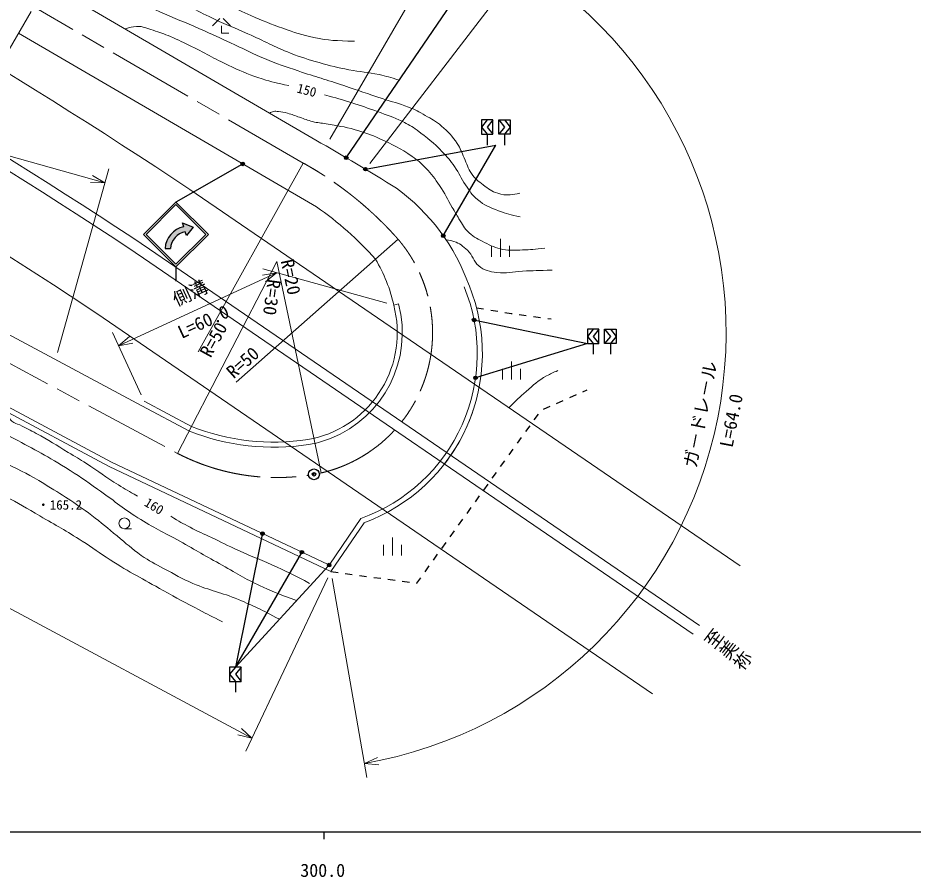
# Model space of a CAD drawing. Units: millimetres, scale not verified. Extents: x 40000 to 680000, y 20000 to 380000.
# Drawn here: x 325511 to 449845, y 198715 to 318090 of the extents above; entities that cross this region are included whole.
import ezdxf
from ezdxf.enums import TextEntityAlignment as Align

# ---------------------------------------------------------------- set-up
doc = ezdxf.new("R2010")
doc.units = ezdxf.units.MM
doc.header["$LTSCALE"] = 1000
doc.header["$PDMODE"] = 32
doc.header["$PDSIZE"] = 500
doc.linetypes.add('CHAIN', pattern=[18.5, 12, -1.5, 3.5, -1.5])
for name, color, linetype, lineweight in [('S-BGD-RSTR', 7, 'Continuous', 13), ('S-BMK', 2, 'CHAIN', 13), ('S-BMK-SRVR', 3, 'Continuous', 25), ('S-STR-HTXT', 7, 'Continuous', 13), ('S-STR-STRC', 7, 'Continuous', 25), ('S-TTL-BAND', 7, 'Continuous', 25)]:
    doc.layers.add(name, color=color, linetype=linetype, lineweight=lineweight)
doc.styles.add('@ＭＳ ゴシック', font='')
doc.styles.add('ＭＳ ゴシック', font='')
doc.styles.get('@ＭＳ ゴシック').set_extended_font_data('@MS Gothic')
doc.styles.get('ＭＳ ゴシック').set_extended_font_data('MS Gothic')

msp = doc.modelspace()

# ---------------------------------------------------------------- hatches: boundary and pattern name
at = {"layer": 'S-STR-STRC'}
msp.add_hatch(color=256, dxfattribs=at).paths.add_polyline_path([(348538, 289080), (348372, 289599), (349842, 289035), (348930, 287851), (348764, 288370), (348720, 288361), (348676, 288351), (348632, 288340), (348588, 288329), (348545, 288317), (348502, 288304), (348459, 288290), (348416, 288276), (348374, 288261), (348331, 288245), (348289, 288228), (348248, 288211), (348206, 288192), (348165, 288174), (348125, 288154), (348084, 288134), (348044, 288113), (348005, 288091), (347966, 288069), (347927, 288046), (347888, 288022), (347850, 287998), (347813, 287973), (347776, 287947), (347739, 287921), (347703, 287894), (347667, 287866), (347632, 287838), (347597, 287809), (347563, 287780), (347529, 287750), (347496, 287719), (347463, 287688), (347431, 287656), (347400, 287624), (347369, 287591), (347338, 287558), (347309, 287524), (347279, 287490), (347251, 287455), (347223, 287419), (347195, 287383), (347169, 287347), (347143, 287310), (347117, 287273), (347092, 287235), (347068, 287197), (347045, 287159), (347022, 287120), (347000, 287080), (346978, 287041), (346958, 287001), (346938, 286960), (346918, 286919), (346900, 286878), (346882, 286837), (346865, 286795), (346848, 286753), (346833, 286711), (346818, 286668), (346804, 286625), (346790, 286582), (346777, 286539), (346766, 286495), (346754, 286452), (346744, 286408), (346734, 286364), (346725, 286319), (346717, 286275), (346710, 286231), (346703, 286186), (346698, 286141), (346693, 286096), (346689, 286051), (346688, 286047), (345945, 286048), (345948, 286087), (345953, 286145), (345958, 286203), (345965, 286260), (345973, 286318), (345982, 286375), (345992, 286432), (346003, 286489), (346015, 286546), (346028, 286603), (346042, 286659), (346057, 286715), (346073, 286771), (346090, 286827), (346108, 286882), (346126, 286937), (346146, 286992), (346167, 287046), (346188, 287100), (346211, 287153), (346234, 287206), (346259, 287259), (346284, 287311), (346310, 287363), (346338, 287414), (346366, 287465), (346395, 287516), (346424, 287565), (346455, 287615), (346486, 287664), (346519, 287712), (346552, 287759), (346586, 287806), (346621, 287853), (346657, 287899), (346693, 287944), (346730, 287988), (346768, 288032), (346807, 288076), (346846, 288118), (346887, 288160), (346928, 288201), (346969, 288242), (347012, 288281), (347055, 288320), (347099, 288358), (347143, 288396), (347188, 288433), (347234, 288468), (347280, 288503), (347327, 288538), (347374, 288571), (347422, 288604), (347471, 288635), (347520, 288666), (347570, 288696), (347620, 288725), (347671, 288754), (347722, 288781), (347774, 288808), (347826, 288833), (347878, 288858), (347931, 288881), (347985, 288904), (348039, 288926), (348093, 288947), (348147, 288967), (348202, 288986), (348257, 289004), (348313, 289021), (348369, 289037), (348425, 289053), (348481, 289067)])

# ---------------------------------------------------------------- linework, layer by layer
at = {"layer": 'S-BGD-RSTR', "lineweight": 18}
for p, q in [((366900, 301115), (329600, 322873)), ((366978, 291836), (325586, 315953)), ((365131, 297928), (350566, 271701)), ((425806, 241940), (349403, 294249)), ((378319, 287331), (355842, 267462)), ((420157, 233688), (343805, 285962)), ((419310, 232451), (342966, 284719)), ((347692, 257579), (361469, 284228)), ((367611, 254864), (361469, 284228)), ((378389, 278355), (377712, 278177)), ((413660, 224199), (337368, 276433)), ((320679, 276019), (342733, 264206)), ((338200, 255743), (317925, 266603)), ((338515, 256369), (318506, 267086)), ((342733, 264206), (349327, 260674)), ((343063, 264823), (349621, 261310)), ((365786, 259502), (366507, 259636)), ((365891, 258810), (366665, 258954)), ((338515, 256369), (368607, 242132)), ((338200, 255743), (368984, 241179)), ((373150, 248538), (368827, 242192)), ((373601, 247957), (368984, 241179))]:
    msp.add_line(p, q, dxfattribs=at)
at = {"layer": 'S-BGD-RSTR'}
for p, q in [((353542, 317989), (352542, 316989)), ((354042, 317989), (355042, 316989)), ((353792, 316989), (353792, 315989)), ((353792, 315989), (354792, 315989)), ((392554, 284909), (392554, 287409)), ((391304, 284909), (391304, 286409)), ((393804, 284909), (393804, 286409)), ((394064, 267854), (394064, 270354)), ((392814, 267854), (392814, 269354)), ((395314, 267854), (395314, 269354)), ((340297, 247119), (341297, 247119)), ((377560, 243379), (377560, 245879)), ((376310, 243379), (376310, 244879)), ((378810, 243379), (378810, 244879))]:
    msp.add_line(p, q, dxfattribs=at)
at = {"layer": 'S-BGD-RSTR', "lineweight": 25}
for p, q in [((389203, 277816), (390190, 277653)), ((391176, 277490), (392163, 277327)), ((393150, 277164), (394029, 277019)), ((394029, 277019), (394137, 277004)), ((395128, 276873), (396119, 276742)), ((397111, 276611), (398102, 276480)), ((399094, 276348), (399593, 276282)), ((403992, 266154), (404598, 266422)), ((400334, 264538), (401248, 264942)), ((402163, 265346), (403078, 265750)), ((398504, 263729), (399419, 264133)), ((397225, 262244), (397808, 263056)), ((396058, 260619), (396642, 261431)), ((394891, 258995), (395475, 259807)), ((393725, 257370), (394308, 258183)), ((392558, 255746), (393141, 256558)), ((391391, 254122), (391975, 254934)), ((390224, 252497), (390808, 253309)), ((389058, 250873), (389641, 251685)), ((387891, 249248), (388474, 250061)), ((386724, 247624), (387308, 248436)), ((385557, 246000), (386141, 246812)), ((384391, 244375), (384974, 245187)), ((383224, 242751), (383807, 243563)), ((382057, 241126), (382641, 241939)), ((368984, 241179), (369975, 241043)), ((370966, 240907), (371956, 240771)), ((372947, 240634), (373938, 240498)), ((374928, 240362), (375919, 240225)), ((376910, 240089), (377900, 239953)), ((380916, 239538), (381474, 240314)), ((378891, 239816), (379882, 239680)), ((380872, 239544), (380916, 239538))]:
    msp.add_line(p, q, dxfattribs=at)
at = {"layer": 'S-BGD-RSTR'}
msp.add_circle((340297, 247869), 750, dxfattribs=at)
at = {"layer": 'S-BGD-RSTR', "lineweight": 18}
for centre, radius, start, end in [((-89216, -363731), 790775, 56.31196, 62.88916), ((-89216, -363731), 780775, 56.31649, 62.88916), ((-89216, -363731), 779275, 56.31717, 62.88916), ((-89216, -363731), 769275, 56.3218, 62.88916), ((189305, -8671), 357081, 58.08376, 60.17502), ((361239, 271332), 28587, 19.59509, 53.89111), ((340857, 254215), 45800, 41.47606, 55.22683), ((357282, 273726), 20910, 12.29244, 31.17356), ((364966, 271475), 24353, 289.63527, 22.36248), ((364966, 271475), 25053, 290.07684, 22.18045), ((363105, 274348), 15100, 283.01947, 14.69137), ((363105, 274348), 15800, 291.61371, 14.69137), ((365516, 271185), 24440, 322.29251, 342.00411), ((361077, 290572), 31424, 248.6193, 278.61839), ((361077, 290572), 32124, 248.54475, 278.61839), ((363105, 274348), 15800, 283.01947, 291.61371), ((361469, 284228), 30000, 281.33466, 281.81217)]:
    msp.add_arc(centre, radius, start, end, dxfattribs=at)
for points, knots in [([(339228, 332815), (338842, 332224), (338711, 331907), (338553, 331266), (338279, 330155), (338533, 329430), (338950, 328365), (339288, 327503), (340011, 327374), (340778, 326855), (342757, 325517), (344044, 325058), (346182, 323994), (348370, 322905), (349619, 322343), (351825, 321292), (354182, 320169), (355473, 319476), (357865, 318431), (359582, 317680), (360546, 317256), (362316, 316643), (363967, 316070), (364897, 315732), (366607, 315371), (368773, 314913), (369648, 314929), (372250, 314854)], [0, 0, 0, 0, 1, 1, 1, 2, 2, 2, 3, 3, 3, 4, 4, 4, 5, 5, 5, 6, 6, 6, 7, 7, 7, 8, 8, 8, 9, 9, 9, 9]), ([(378463, 309451), (377155, 309851), (376769, 309951), (375667, 310205), (374058, 310576), (373115, 310562), (371495, 310881), (369866, 311201), (368956, 311411), (367362, 311874), (365793, 312330), (364909, 312586), (363388, 313185), (361023, 314118), (359787, 314847), (357468, 315888), (355363, 316832), (354138, 317263), (352063, 318272), (350883, 318845), (350255, 319231), (349083, 319821), (346517, 321115), (345024, 321728), (342447, 323000), (340418, 324002), (339280, 324562), (337281, 325623), (336275, 326158), (335776, 326584), (334738, 327054), (333892, 327437), (333567, 327554), (332514, 327898)], [0, 0, 0, 0, 1, 1, 1, 2, 2, 2, 3, 3, 3, 4, 4, 4, 5, 5, 5, 6, 6, 6, 7, 7, 7, 8, 8, 8, 9, 9, 9, 10, 10, 10, 11, 11, 11, 11]), ([(331311, 325823), (332951, 324839), (333414, 324584), (334786, 323834), (337232, 322497), (338671, 321879), (341195, 320697), (342995, 319853), (344033, 319448), (345856, 318657), (348022, 317719), (349254, 317236), (351414, 316282), (353076, 315548), (353999, 315117), (355649, 314355), (357255, 313613), (358112, 313100), (359750, 312428), (361558, 311685), (362606, 311358), (364455, 310725), (366909, 309884), (368313, 309501), (370775, 308686), (372864, 307994), (374017, 307556), (376108, 306870), (377531, 306404), (378369, 306258), (379761, 305705), (380706, 305329), (381211, 305051), (382091, 304540), (382998, 304013), (383545, 303754), (384332, 303061), (385290, 302218), (385828, 301708), (386528, 300641), (387002, 299917), (387124, 299430), (387492, 298646), (387893, 297792), (387958, 297223), (388500, 296450), (389008, 295725), (389435, 295422), (390136, 294882), (390856, 294326), (391285, 293990), (392153, 293716), (392808, 293510), (393215, 293472), (393901, 293515), (394433, 293548), (394657, 293596), (395245, 293761)], [0, 0, 0, 0, 1, 1, 1, 2, 2, 2, 3, 3, 3, 4, 4, 4, 5, 5, 5, 6, 6, 6, 7, 7, 7, 8, 8, 8, 9, 9, 9, 10, 10, 10, 11, 11, 11, 12, 12, 12, 13, 13, 13, 14, 14, 14, 15, 15, 15, 16, 16, 16, 17, 17, 17, 18, 18, 18, 19, 19, 19, 19]), ([(363155, 308684), (361403, 309044), (360873, 309168), (359447, 309611), (357747, 310140), (356829, 310551), (355210, 311291), (352990, 312305), (351831, 313046), (349637, 314116), (348498, 314671), (347872, 315014), (346698, 315490), (345771, 315866), (345254, 316093), (344293, 316368), (343409, 316620), (342919, 316959), (342002, 316902), (341378, 316864), (341082, 316792), (340441, 316549)], [0, 0, 0, 0, 1, 1, 1, 2, 2, 2, 3, 3, 3, 4, 4, 4, 5, 5, 5, 6, 6, 6, 7, 7, 7, 7]), ([(395291, 290449), (393891, 290736), (393413, 290841), (392275, 291289), (391065, 291765), (390329, 292014), (389336, 292854), (388559, 293511), (388271, 294038), (387694, 294877), (387036, 295836), (386826, 296475), (386168, 297434), (385574, 298298), (385173, 298737), (384450, 299496), (383216, 300789), (382404, 301398), (380976, 302473), (380215, 303046), (379731, 303291), (378881, 303721), (377605, 304365), (376819, 304573), (375475, 305063), (374044, 305584), (373235, 305859), (371784, 306321), (370360, 306774), (369888, 306907), (368116, 307408)], [0, 0, 0, 0, 1, 1, 1, 2, 2, 2, 3, 3, 3, 4, 4, 4, 5, 5, 5, 6, 6, 6, 7, 7, 7, 8, 8, 8, 9, 9, 9, 10, 10, 10, 10]), ([(398688, 286089), (397231, 285925), (396803, 285870), (395588, 285847), (394519, 285827), (393903, 285731), (392851, 285928), (391809, 286123), (391266, 286424), (390315, 286894), (389435, 287329), (388912, 287566), (388182, 288222), (387477, 288855), (387284, 289397), (386773, 290195), (386389, 290794), (386208, 291151), (385847, 291765), (385154, 292943), (384837, 293648), (384076, 294784), (383409, 295779), (383002, 296323), (382184, 297199), (381507, 297924), (381059, 298272), (380252, 298849), (378632, 300008), (377583, 300452), (375784, 301305), (374498, 301914), (373723, 302139), (372362, 302553), (370828, 303019), (369913, 303065), (368337, 303358), (367600, 303494), (367175, 303509), (366445, 303680), (365718, 303849), (365341, 304048), (364633, 304284), (363973, 304504), (363618, 304679), (362942, 304847), (362461, 304967), (362189, 305046), (361695, 305089), (361425, 305112), (361265, 305154), (361001, 305095), (360779, 305044), (360682, 304996), (360462, 304870)], [0, 0, 0, 0, 1, 1, 1, 2, 2, 2, 3, 3, 3, 4, 4, 4, 5, 5, 5, 6, 6, 6, 7, 7, 7, 8, 8, 8, 9, 9, 9, 10, 10, 10, 11, 11, 11, 12, 12, 12, 13, 13, 13, 14, 14, 14, 15, 15, 15, 16, 16, 16, 17, 17, 17, 18, 18, 18, 18]), ([(399730, 283038), (397722, 282990), (397201, 282980), (395581, 282906), (394192, 282844), (393403, 282516), (392026, 282709), (390994, 282853), (390326, 282967), (389523, 283631), (388714, 284299), (388725, 285104), (387943, 285804), (387290, 286388), (386904, 286772), (386068, 287035), (385655, 287165), (385464, 287216), (384981, 287256)], [0, 0, 0, 0, 1, 1, 1, 2, 2, 2, 3, 3, 3, 4, 4, 4, 5, 5, 5, 6, 6, 6, 6]), ([(249637, 280305), (249818, 279955), (249937, 279787), (250226, 279549), (250647, 279203), (251019, 279200), (251561, 279142), (252573, 279035), (253149, 279147), (254166, 279175), (255737, 279218), (256617, 279267), (258188, 279322), (260267, 279394), (261431, 279487), (263512, 279501), (264720, 279508), (265406, 279615), (266605, 279468), (268655, 279217), (269773, 278872), (271782, 278394), (273778, 277918), (274890, 277622), (276862, 277058), (278641, 276550), (279643, 276274), (281388, 275658), (283128, 275045), (284047, 274553), (285784, 273932), (288072, 273115), (289425, 272868), (291710, 272044), (293617, 271356), (294684, 270961), (296530, 270123), (298259, 269337), (299286, 268972), (300860, 267908), (302785, 266609), (303793, 265756), (305452, 264131), (306631, 262976), (307041, 262096), (308187, 260908), (309024, 260039), (309516, 259566), (310466, 258824), (311784, 257794), (312592, 257301), (314048, 256479), (315782, 255501), (316825, 255088), (318607, 254200), (320602, 253205), (321754, 252715), (323719, 251660), (325641, 250628), (326687, 249992), (328571, 248892), (330871, 247549), (332190, 246846), (334432, 245408), (335967, 244424), (336767, 243780), (338307, 242803), (341121, 241017), (342790, 240167), (345698, 238537), (347630, 237455), (348717, 236858), (350680, 235835), (351947, 235175), (352355, 234964), (353937, 234174)], [0, 0, 0, 0, 1, 1, 1, 2, 2, 2, 3, 3, 3, 4, 4, 4, 5, 5, 5, 6, 6, 6, 7, 7, 7, 8, 8, 8, 9, 9, 9, 10, 10, 10, 11, 11, 11, 12, 12, 12, 13, 13, 13, 14, 14, 14, 15, 15, 15, 16, 16, 16, 17, 17, 17, 18, 18, 18, 19, 19, 19, 20, 20, 20, 21, 21, 21, 22, 22, 22, 23, 23, 23, 24, 24, 24, 25, 25, 25, 25]), ([(278227, 280721), (278522, 280337), (278666, 280205), (278997, 279927), (279652, 279376), (280186, 279310), (280986, 279005), (282229, 278532), (282954, 278341), (284236, 277986), (285171, 277728), (285722, 277692), (286662, 277453), (287923, 277132), (288629, 276941), (289864, 276531), (291407, 276019), (292243, 275648), (293745, 275027), (295337, 274369), (296236, 274011), (297772, 273232), (299445, 272384), (300314, 271783), (301944, 270855), (303441, 270002), (304343, 269627), (305777, 268672), (307090, 267798), (307715, 267155), (308930, 266149), (309852, 265386), (310344, 264931), (311259, 264160), (312391, 263206), (312968, 262598), (314170, 261734), (316345, 260172), (317711, 259515), (320040, 258193), (321558, 257331), (322474, 256970), (324018, 256155), (326020, 255098), (327176, 254563), (329112, 253390), (331777, 251774), (333253, 250828), (335759, 248975), (337189, 247917), (337918, 247232), (339300, 246112), (340609, 245053), (341265, 244357), (342648, 243396), (343798, 242596), (344522, 242269), (345753, 241601), (347324, 240747), (348183, 240216), (349828, 239514), (352232, 238490), (353724, 238292), (356135, 237283), (358411, 236329), (359191, 235929), (361831, 234547)], [0, 0, 0, 0, 1, 1, 1, 2, 2, 2, 3, 3, 3, 4, 4, 4, 5, 5, 5, 6, 6, 6, 7, 7, 7, 8, 8, 8, 9, 9, 9, 10, 10, 10, 11, 11, 11, 12, 12, 12, 13, 13, 13, 14, 14, 14, 15, 15, 15, 16, 16, 16, 17, 17, 17, 18, 18, 18, 19, 19, 19, 20, 20, 20, 21, 21, 21, 22, 22, 22, 22]), ([(364225, 237152), (362011, 237928), (361358, 238181), (359579, 238981), (357283, 240013), (356109, 240822), (353903, 242037), (351577, 243319), (350300, 244083), (347984, 245385), (345714, 246661), (344357, 247232), (342163, 248635), (339908, 250077), (338780, 251084), (336583, 252613), (334858, 253815), (333905, 254510), (332120, 255621), (329189, 257446), (327451, 258310), (324406, 259939), (321769, 261350), (320147, 261871), (317566, 263384), (315030, 264869), (313818, 266024), (311404, 267701), (309514, 269015), (308515, 269844), (306553, 271049), (304941, 272039), (303963, 272467), (302332, 273426), (301150, 274122), (300418, 274429), (299373, 275318), (299116, 275537), (298894, 275665), (298839, 275997), (298799, 276243), (298839, 276396), (298932, 276627)], [0, 0, 0, 0, 1, 1, 1, 2, 2, 2, 3, 3, 3, 4, 4, 4, 5, 5, 5, 6, 6, 6, 7, 7, 7, 8, 8, 8, 9, 9, 9, 10, 10, 10, 11, 11, 11, 12, 12, 12, 13, 13, 13, 14, 14, 14, 14]), ([(393704, 263919), (394805, 265024), (395129, 265343), (396108, 266182), (397167, 267088), (397710, 267698), (398939, 268354), (399538, 268674), (399778, 268801), (400520, 269079)], [0, 0, 0, 0, 1, 1, 1, 2, 2, 2, 3, 3, 3, 3]), ([(342121, 251659), (340839, 252366), (340491, 252575), (339467, 253198), (337680, 254284), (336782, 255052), (335027, 256191), (334063, 256817), (333493, 257120), (332508, 257713), (330778, 258753), (329836, 259383), (328068, 260357), (327186, 260842), (326678, 261088), (325773, 261529), (325346, 261737), (325049, 261760), (324675, 262053), (324522, 262173), (324449, 262272), (324376, 262452), (324275, 262699), (324335, 262866), (324400, 263135)], [0, 0, 0, 0, 1, 1, 1, 2, 2, 2, 3, 3, 3, 4, 4, 4, 5, 5, 5, 6, 6, 6, 7, 7, 7, 8, 8, 8, 8]), ([(366034, 239528), (363886, 240641), (363301, 240936), (361519, 241773), (359413, 242761), (358173, 243180), (356056, 244143), (354611, 244799), (353820, 245205), (352389, 245889), (351229, 246443), (350556, 246709), (349420, 247311), (348358, 247873), (348005, 248086), (346754, 248849)], [0, 0, 0, 0, 1, 1, 1, 2, 2, 2, 3, 3, 3, 4, 4, 4, 5, 5, 5, 5])]:
    msp.add_open_spline(points, degree=3, knots=knots, dxfattribs=at)
at = {"layer": 'S-BMK'}
for p, q in [((327342, 318980), (307648, 285028)), ((365131, 297928), (328367, 319253)), ((319043, 272925), (347692, 257579))]:
    msp.add_line(p, q, dxfattribs=at)
for centre, radius, start, end in [((340857, 254215), 50000, 41.47606, 60.95651), ((363105, 274348), 20000, 283.01947, 40.47752), ((361469, 284228), 30000, 242.6609, 278.4698)]:
    msp.add_arc(centre, radius, start, end, dxfattribs=at)
at = {"layer": 'S-BMK-SRVR'}
msp.add_circle((366628, 254675), 750, dxfattribs=at)
msp.add_point((366628, 254675), dxfattribs=at)
at = {"layer": 'S-STR-HTXT'}
for p, q in [((368850, 301262), (386912, 332403)), ((374383, 297865), (396316, 326421)), ((337598, 295186), (272533, 313419)), ((330990, 271603), (338138, 297111)), ((337598, 295186), (335878, 296205)), ((335598, 295208), (337598, 295186)), ((361435, 282686), (339494, 272550)), ((361435, 282686), (359464, 282346)), ((376748, 278444), (359508, 283220)), ((359899, 281406), (361435, 282686)), ((342644, 265731), (338655, 274366)), ((341030, 273830), (339494, 272550)), ((339494, 272550), (341465, 272891)), ((304878, 246479), (358024, 218013)), ((368557, 240276), (357169, 216205)), ((369156, 240194), (373985, 212532)), ((358024, 218013), (356566, 219381)), ((356077, 218468), (358024, 218013)), ((375454, 215347), (373641, 214502)), ((373641, 214502), (375634, 214327))]:
    msp.add_line(p, q, dxfattribs=at)
msp.add_arc((363105, 274348), 60766, 279.98485, 57.55353, dxfattribs=at)
at = {"layer": 'S-STR-STRC'}
for p, q in [((371200, 298783), (392648, 330286)), ((389890, 303916), (389890, 301916)), ((393890, 303916), (393890, 301916)), ((390690, 301916), (390690, 300416)), ((393090, 301916), (393090, 300416)), ((373774, 297072), (391890, 300416)), ((384591, 287822), (391890, 300416)), ((356605, 297730), (347464, 292501)), ((342964, 288001), (347464, 292501)), ((351965, 288001), (347465, 292501)), ((343318, 288002), (347464, 292148)), ((351611, 288001), (347467, 292146)), ((348372, 289599), (349842, 289035)), ((348538, 289080), (348372, 289599)), ((349842, 289035), (348930, 287851)), ((342965, 288001), (347464, 283501)), ((343318, 288002), (347464, 283855)), ((347465, 283501), (351965, 288001)), ((347465, 283854), (351611, 288001)), ((348930, 287851), (348764, 288370)), ((345945, 286048), (346688, 286047)), ((347465, 283501), (347465, 281501)), ((389018, 276095), (404607, 272847)), ((404607, 274847), (404607, 272847)), ((408607, 274847), (408607, 272847)), ((404607, 272847), (389224, 268122)), ((405407, 272847), (405407, 271347)), ((407807, 272847), (407807, 271347)), ((359456, 246300), (355717, 227895)), ((355717, 227895), (364882, 243729)), ((368641, 241958), (355717, 227895)), ((354917, 227895), (354917, 225895)), ((355717, 225895), (355717, 224395))]:
    msp.add_line(p, q, dxfattribs=at)
for points in [[(389890, 301916), (391490, 301916), (391490, 303916), (389890, 303916)], [(390690, 303916), (389890, 302916), (390690, 301916)], [(391490, 303916), (390690, 302916), (391490, 301916)], [(393890, 301916), (392290, 301916), (392290, 303916), (393890, 303916)], [(392290, 303916), (393090, 302916), (392290, 301916)], [(393090, 303916), (393890, 302916), (393090, 301916)], [(404607, 272847), (406207, 272847), (406207, 274847), (404607, 274847)], [(405407, 274847), (404607, 273847), (405407, 272847)], [(406207, 274847), (405407, 273847), (406207, 272847)], [(408607, 272847), (407007, 272847), (407007, 274847), (408607, 274847)], [(407007, 274847), (407807, 273847), (407007, 272847)], [(407807, 274847), (408607, 273847), (407807, 272847)], [(354917, 225895), (356517, 225895), (356517, 227895), (354917, 227895)], [(355717, 227895), (354917, 226895), (355717, 225895)], [(356517, 227895), (355717, 226895), (356517, 225895)]]:
    msp.add_lwpolyline(points, dxfattribs=at)
for centre, radius in [((371116, 298659), 150), ((371116, 298659), 120), ((371116, 298659), 90), ((371116, 298659), 60), ((371116, 298659), 30), ((356735, 297804), 150), ((356735, 297804), 120), ((356735, 297804), 90), ((356735, 297804), 60), ((356735, 297804), 30), ((373774, 297072), 150), ((373774, 297072), 120), ((373774, 297072), 90), ((373774, 297072), 60), ((373774, 297072), 30), ((384591, 287822), 150), ((384591, 287822), 120), ((384591, 287822), 90), ((384591, 287822), 60), ((384591, 287822), 30), ((388871, 276125), 150), ((388871, 276125), 120), ((388871, 276125), 90), ((388871, 276125), 60), ((388871, 276125), 30), ((389081, 268078), 150), ((389081, 268078), 120), ((389081, 268078), 90), ((389081, 268078), 60), ((389081, 268078), 30), ((359486, 246447), 150), ((359486, 246447), 120), ((359486, 246447), 90), ((359486, 246447), 60), ((359486, 246447), 30), ((364957, 243859), 150), ((364957, 243859), 120), ((364957, 243859), 90), ((364957, 243859), 60), ((364957, 243859), 30), ((368743, 242068), 150), ((368743, 242068), 120), ((368743, 242068), 90), ((368743, 242068), 60), ((368743, 242068), 30)]:
    msp.add_circle(centre, radius, dxfattribs=at)
for radius, start, end in [(3327, 102.62812, 176.29677), (2586, 101.16557, 175.26003)]:
    msp.add_arc((349265, 285833), radius, start, end, dxfattribs=at)
for p in [(371116, 298659), (356735, 297804), (373774, 297072), (384591, 287822), (388871, 276125), (389081, 268078), (359486, 246447), (364957, 243859), (368743, 242068)]:
    msp.add_point(p, dxfattribs=at)
at = {"layer": 'S-TTL-BAND'}
for p, q in [((40000, 205000), (579000, 205000)), ((368000, 205000), (368000, 204000))]:
    msp.add_line(p, q, dxfattribs=at)

# ---------------------------------------------------------------- texts
at = {"layer": 'S-BGD-RSTR'}
for s, height, rotation, style, p in [('150', 1320, 345.579, 'ＭＳ ゴシック', (365636, 308046)), ('160', 1320, 328.764, 'ＭＳ ゴシック', (344438, 250254)), ('至美祢', 1833, 322.431, '@ＭＳ ゴシック', (424150, 230332))]:
    msp.add_text(s, height=height, rotation=rotation, dxfattribs=dict(at, style=style)).set_placement(p, align=Align.MIDDLE_CENTER)
at = {"layer": 'S-BGD-RSTR', "style": 'ＭＳ ゴシック'}
for s, rotation, p in [('R=20', 281.812, (361469, 284228)), ('R=50', 61.238, (352758, 270498)), ('R=50', 41.476, (355842, 267462))]:
    msp.add_text(s, height=1833, rotation=rotation, dxfattribs=at).set_placement(p, align=Align.BOTTOM_LEFT)
msp.add_text('R=30', height=1833, rotation=262.237, dxfattribs=at).set_placement((360456, 276797), align=Align.MIDDLE_RIGHT)
msp.add_text('・165.2', height=1320, dxfattribs=at).set_placement((328131, 250426), align=Align.MIDDLE_LEFT)
at = {"layer": 'S-STR-HTXT', "style": 'ＭＳ ゴシック'}
for s, rotation, p in [('側溝', 24.794, (350045, 278526)), ('ガ－ドレ－ル', 78.769, (421727, 262708))]:
    msp.add_text(s, height=1833, rotation=rotation, dxfattribs=at).set_placement(p, align=Align.BOTTOM_CENTER)
at = {"layer": 'S-STR-HTXT', "style": '@ＭＳ ゴシック'}
for s, rotation, p in [('L=60.0', 24.794, (350884, 276710)), ('L=64.0', 78.769, (423689, 262318))]:
    msp.add_text(s, height=1833, rotation=rotation, dxfattribs=at).set_placement(p, align=Align.TOP_CENTER)
at = {"layer": 'S-TTL-BAND', "style": 'ＭＳ ゴシック'}
msp.add_text('300.0', height=1833, dxfattribs=at).set_placement((367844, 198195), align=Align.BOTTOM_CENTER)

doc.saveas('drawing.dxf')
